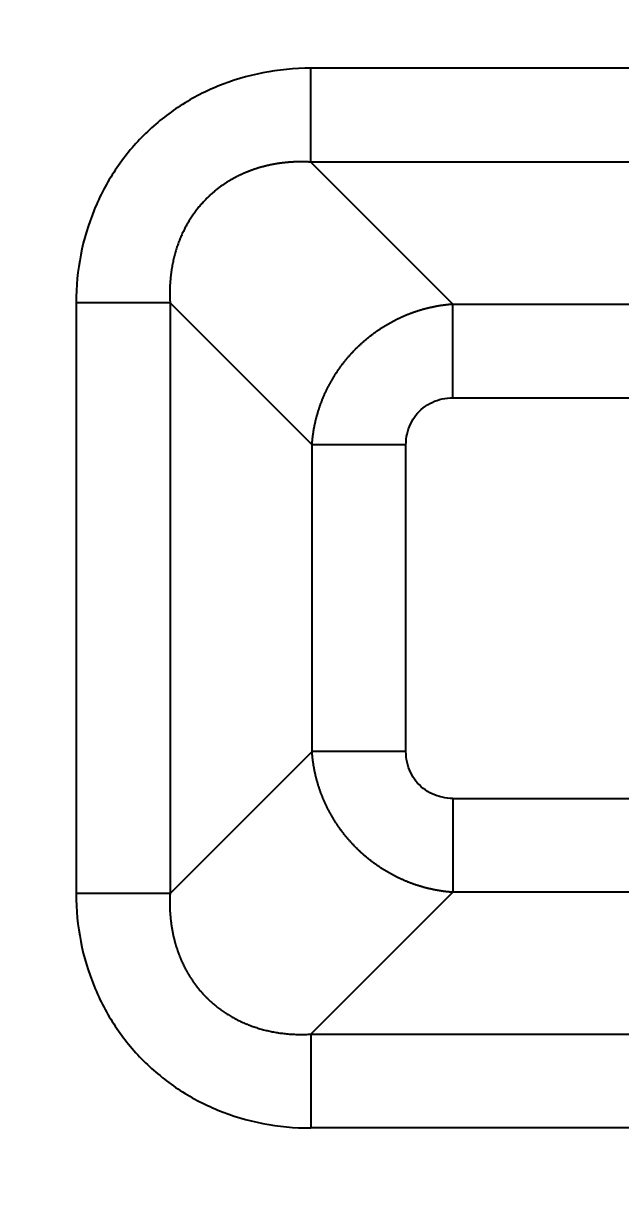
# Model space of a CAD drawing. Header units: millimetres. Extents: x -1286 to 291, y 5350 to 5880.
# Drawn here: x -1106.43 to -1094.35, y 5717.81 to 5741.79 of the extents above; entities that cross this region are included whole.
import ezdxf

# ---------------------------------------------------------------- set-up
doc = ezdxf.new("R2010")
doc.units = ezdxf.units.MM
doc.layers.add('dim', color=82, linetype='Continuous', lineweight=9)
doc.layers.add('粗实线层', color=7, linetype='Continuous', lineweight=35)
doc.dimstyles.new('ISO-25', dxfattribs={"dimscale": 1.5, "dimtxt": 2.5, "dimasz": 2.5, "dimexe": 1.25, "dimexo": 0.625, "dimtad": 1, "dimtxsty": 'Standard', "dimcen": 2.5, "dimadec": 0, "dimazin": 0, "dimtfac": 1, "dimtmove": 0, "dimatfit": 3, "dimfxl": 0, "dimarcsym": 0})

# ---------------------------------------------------------------- blocks, each defined once
blk = doc.blocks.new('*D39')
at = {"layer": 'Defpoints', "color": 0, "lineweight": 18, "transparency": 16777216}
for p in [(-981.514, 5754.075), (-1136.803, 5623.235)]:
    blk.add_point(p, dxfattribs=at)
at = {"layer": 'dim', "color": 0, "lineweight": -2, "transparency": 16777216}
for p, q in [((-931.597, 5796.133), (-979.219, 5756.008)), ((-1136.803, 5623.235), (-981.514, 5754.075)), ((-1139.097, 5621.302), (-1141.391, 5619.369))]:
    blk.add_line(p, q, dxfattribs=at)
at = {"layer": 'dim', "color": 0, "lineweight": 18, "transparency": 16777216}
for points in [[(-979.542, 5756.391), (-978.897, 5755.626), (-981.514, 5754.075)], [(-1139.419, 5621.684), (-1138.775, 5620.92), (-1136.803, 5623.235)]]:
    blk.add_solid(points, dxfattribs=at)
at = {"layer": 'dim', "color": 0, "lineweight": 18, "transparency": 16777216, "insert": (-942.427, 5790.849), "char_height": 3.75, "attachment_point": 5, "rotation": 40.1161}
blk.add_mtext('∅203,06', dxfattribs=at)

msp = doc.modelspace()

# ---------------------------------------------------------------- linework, layer by layer
at = {"layer": '粗实线层', "lineweight": 25}
for p, q in [((-1088.656, 5740.892), (-1100.614, 5740.892)), ((-1088.656, 5738.991), (-1100.613, 5738.991)), ((-1097.741, 5736.118), (-1100.613, 5738.991)), ((-1105.365, 5736.14), (-1105.365, 5724.183)), ((-1103.464, 5736.14), (-1103.464, 5724.183)), ((-1100.591, 5733.267), (-1103.464, 5736.14)), ((-1097.741, 5736.118), (-1091.529, 5736.118)), ((-1097.741, 5734.218), (-1091.529, 5734.218)), ((-1100.591, 5727.056), (-1100.591, 5733.267)), ((-1098.691, 5727.056), (-1098.691, 5733.267)), ((-1100.591, 5727.056), (-1103.464, 5724.183)), ((-1097.741, 5726.106), (-1091.529, 5726.106)), ((-1097.741, 5724.205), (-1100.613, 5721.332)), ((-1091.529, 5724.205), (-1097.741, 5724.205)), ((-1100.613, 5721.332), (-1088.656, 5721.332)), ((-1088.656, 5719.432), (-1100.614, 5719.432))]:
    msp.add_line(p, q, dxfattribs=at)
for radius in [87.342, 87.216, 86.564]:
    msp.add_circle((-1053.128, 5688.655), radius, dxfattribs=at)
for centre, radius, start, end in [((-1059.158, 5688.655), 102.402, 14.30847, 151.42209), ((-1059.158, 5688.655), 102.401, 14.30847, 151.42209), ((-1059.158, 5688.655), 102.032, 6.18953, 168.43129), ((-1059.158, 5688.655), 101.531, 6.18953, 168.40811), ((-1059.158, 5688.655), 100.442, 20.91041, 168.28064), ((-1059.158, 5688.655), 100.141, 20.91041, 168.28065), ((-1059.158, 5688.655), 100.022, 21.11656, 168.26666), ((-1059.158, 5688.655), 99.521, 21.13618, 168.17064), ((-1053.128, 5688.655), 86.224, 90.08059, 179.91941), ((-1053.128, 5688.655), 85.581, 90.90297, 179.09703), ((-1053.128, 5688.655), 83.696, 92.22396, 178.03204), ((-1053.128, 5688.655), 82.706, 92.58039, 177.41961)]:
    msp.add_arc(centre, radius, start, end, dxfattribs=at)
for points in [[(-1100.614, 5740.892), (-1100.949, 5740.892), (-1101.596, 5740.829), (-1102.514, 5740.554), (-1103.323, 5740.123), (-1104.024, 5739.55), (-1104.597, 5738.85), (-1105.027, 5738.04), (-1105.302, 5737.122), (-1105.365, 5736.475), (-1105.365, 5736.14)], [(-1098.691, 5733.267), (-1098.691, 5733.342), (-1098.675, 5733.487), (-1098.606, 5733.692), (-1098.494, 5733.872), (-1098.345, 5734.021), (-1098.165, 5734.133), (-1097.96, 5734.202), (-1097.815, 5734.218), (-1097.741, 5734.218)], [(-1097.741, 5726.106), (-1097.815, 5726.106), (-1097.96, 5726.121), (-1098.165, 5726.191), (-1098.345, 5726.302), (-1098.494, 5726.451), (-1098.606, 5726.632), (-1098.675, 5726.837), (-1098.691, 5726.981), (-1098.691, 5727.056)], [(-1105.365, 5724.183), (-1105.365, 5723.848), (-1105.302, 5723.201), (-1105.027, 5722.283), (-1104.597, 5721.473), (-1104.023, 5720.773), (-1103.323, 5720.2), (-1102.514, 5719.769), (-1101.595, 5719.494), (-1100.949, 5719.432), (-1100.614, 5719.432)]]:
    msp.add_open_spline(points, degree=3, dxfattribs=at)
for points, weights in [([(-1100.614, 5738.991), (-1100.614, 5739.28), (-1100.614, 5740.003), (-1100.614, 5740.892)], [1.10246487343, 0.965842590767, 0.965845042235, 1.10247222783]), ([(-1097.741, 5734.218), (-1097.741, 5735.106), (-1097.741, 5735.829), (-1097.741, 5736.118)], [1.10246419878, 0.965844578078, 0.965845267075, 1.10246626578]), ([(-1098.691, 5727.056), (-1099.579, 5727.056), (-1100.302, 5727.056), (-1100.591, 5727.056)], [1.10246419878, 0.965844578078, 0.965845267075, 1.10246626578]), ([(-1103.464, 5724.183), (-1103.753, 5724.183), (-1104.477, 5724.183), (-1105.365, 5724.183)], [1.10246487343, 0.965842590767, 0.965845042235, 1.10247222783])]:
    msp.add_rational_spline(points, weights, degree=3, dxfattribs=at)
for points, knots in [([(-1100.613, 5738.991), (-1100.622, 5738.992), (-1100.64, 5738.993), (-1100.667, 5738.994), (-1100.694, 5738.995), (-1100.721, 5738.996), (-1100.748, 5738.997), (-1100.775, 5738.997), (-1100.801, 5738.997), (-1100.828, 5738.997), (-1100.854, 5738.997), (-1100.881, 5738.996), (-1100.907, 5738.996), (-1100.933, 5738.995), (-1100.959, 5738.994), (-1100.985, 5738.992), (-1101.011, 5738.991), (-1101.037, 5738.989), (-1101.063, 5738.987), (-1101.089, 5738.985), (-1101.114, 5738.983), (-1101.14, 5738.98), (-1101.165, 5738.977), (-1101.191, 5738.974), (-1101.216, 5738.971), (-1101.241, 5738.968), (-1101.266, 5738.964), (-1101.291, 5738.96), (-1101.316, 5738.956), (-1101.34, 5738.952), (-1101.365, 5738.948), (-1101.39, 5738.943), (-1101.414, 5738.938), (-1101.438, 5738.933), (-1101.462, 5738.928), (-1101.487, 5738.923), (-1101.511, 5738.917), (-1101.534, 5738.911), (-1101.558, 5738.905), (-1101.582, 5738.899), (-1101.605, 5738.893), (-1101.629, 5738.886), (-1101.652, 5738.88), (-1101.675, 5738.873), (-1101.698, 5738.866), (-1101.721, 5738.858), (-1101.744, 5738.851), (-1101.767, 5738.843), (-1101.789, 5738.835), (-1101.812, 5738.827), (-1101.834, 5738.819), (-1101.856, 5738.811), (-1101.878, 5738.802), (-1101.9, 5738.793), (-1101.922, 5738.785), (-1101.944, 5738.775), (-1101.965, 5738.766), (-1101.987, 5738.757), (-1102.008, 5738.747), (-1102.029, 5738.737), (-1102.05, 5738.728), (-1102.071, 5738.717), (-1102.092, 5738.707), (-1102.112, 5738.697), (-1102.133, 5738.686), (-1102.153, 5738.675), (-1102.173, 5738.665), (-1102.193, 5738.653), (-1102.213, 5738.642), (-1102.233, 5738.631), (-1102.252, 5738.619), (-1102.272, 5738.608), (-1102.291, 5738.596), (-1102.31, 5738.584), (-1102.329, 5738.572), (-1102.348, 5738.559), (-1102.367, 5738.547), (-1102.386, 5738.534), (-1102.404, 5738.521), (-1102.422, 5738.509), (-1102.441, 5738.495), (-1102.459, 5738.482), (-1102.476, 5738.469), (-1102.494, 5738.455), (-1102.512, 5738.442), (-1102.529, 5738.428), (-1102.546, 5738.414), (-1102.563, 5738.4), (-1102.58, 5738.386), (-1102.597, 5738.372), (-1102.614, 5738.357), (-1102.63, 5738.343), (-1102.646, 5738.328), (-1102.662, 5738.313), (-1102.678, 5738.298), (-1102.694, 5738.283), (-1102.71, 5738.268), (-1102.731, 5738.247), (-1102.757, 5738.22), (-1102.789, 5738.187), (-1102.82, 5738.153), (-1102.85, 5738.118), (-1102.879, 5738.083), (-1102.908, 5738.047), (-1102.937, 5738.01), (-1102.965, 5737.973), (-1102.992, 5737.935), (-1103.018, 5737.897), (-1103.044, 5737.857), (-1103.069, 5737.818), (-1103.094, 5737.777), (-1103.118, 5737.736), (-1103.141, 5737.694), (-1103.163, 5737.652), (-1103.185, 5737.609), (-1103.206, 5737.565), (-1103.227, 5737.521), (-1103.246, 5737.476), (-1103.265, 5737.431), (-1103.283, 5737.385), (-1103.3, 5737.339), (-1103.317, 5737.292), (-1103.333, 5737.244), (-1103.348, 5737.196), (-1103.362, 5737.148), (-1103.375, 5737.099), (-1103.388, 5737.049), (-1103.399, 5736.999), (-1103.41, 5736.948), (-1103.42, 5736.897), (-1103.429, 5736.846), (-1103.437, 5736.794), (-1103.444, 5736.742), (-1103.451, 5736.689), (-1103.456, 5736.636), (-1103.461, 5736.582), (-1103.465, 5736.528), (-1103.468, 5736.474), (-1103.469, 5736.419), (-1103.47, 5736.364), (-1103.47, 5736.308), (-1103.469, 5736.253), (-1103.467, 5736.197), (-1103.465, 5736.159), (-1103.464, 5736.14)], [0, 0, 0, 0, 0.005924, 0.011829, 0.017715, 0.023583, 0.029432, 0.035263, 0.041076, 0.046871, 0.052647, 0.058406, 0.064147, 0.06987, 0.075576, 0.081264, 0.086935, 0.092588, 0.098224, 0.103843, 0.109446, 0.115031, 0.120599, 0.126151, 0.131686, 0.137205, 0.142708, 0.148194, 0.153664, 0.159118, 0.164557, 0.169979, 0.175386, 0.180778, 0.186154, 0.191515, 0.196861, 0.202192, 0.207508, 0.212809, 0.218095, 0.223368, 0.228625, 0.233869, 0.239098, 0.244314, 0.249516, 0.254704, 0.259878, 0.265039, 0.270187, 0.275322, 0.280443, 0.285552, 0.290648, 0.295732, 0.300803, 0.305862, 0.310909, 0.315944, 0.320967, 0.325978, 0.330978, 0.335967, 0.340944, 0.34591, 0.350866, 0.35581, 0.360744, 0.365668, 0.370581, 0.375485, 0.380378, 0.385262, 0.390136, 0.395001, 0.399856, 0.404702, 0.409539, 0.414368, 0.419188, 0.424, 0.428803, 0.433598, 0.438385, 0.443165, 0.447937, 0.452702, 0.457459, 0.46221, 0.466953, 0.47169, 0.476421, 0.481145, 0.485863, 0.490575, 0.495282, 0.499982, 0.509797, 0.519637, 0.529504, 0.539399, 0.549325, 0.559282, 0.569273, 0.579299, 0.589361, 0.599461, 0.609601, 0.619782, 0.630006, 0.640274, 0.650588, 0.660949, 0.671358, 0.681817, 0.692327, 0.70289, 0.713508, 0.72418, 0.734909, 0.745696, 0.756542, 0.767448, 0.778416, 0.789447, 0.800542, 0.811703, 0.822929, 0.834223, 0.845585, 0.857017, 0.86852, 0.880095, 0.891742, 0.903463, 0.915259, 0.92713, 0.939078, 0.951104, 0.963208, 0.975391, 0.987655, 1, 1, 1, 1]), ([(-1103.464, 5736.14), (-1103.498, 5736.14), (-1103.539, 5736.14), (-1103.636, 5736.14), (-1103.692, 5736.14), (-1103.816, 5736.14), (-1103.885, 5736.14), (-1104.033, 5736.14), (-1104.113, 5736.14), (-1104.282, 5736.14), (-1104.371, 5736.14), (-1104.557, 5736.14), (-1104.653, 5736.14), (-1104.851, 5736.14), (-1104.952, 5736.14), (-1105.157, 5736.14), (-1105.261, 5736.14), (-1105.365, 5736.14)], [0, 0, 0, 0, 0.125, 0.125, 0.25, 0.25, 0.375, 0.375, 0.5, 0.5, 0.625, 0.625, 0.75, 0.75, 0.875, 0.875, 1, 1, 1, 1]), ([(-1100.591, 5733.267), (-1100.591, 5733.276), (-1100.589, 5733.294), (-1100.587, 5733.321), (-1100.585, 5733.348), (-1100.582, 5733.375), (-1100.579, 5733.402), (-1100.576, 5733.429), (-1100.572, 5733.456), (-1100.569, 5733.483), (-1100.565, 5733.51), (-1100.561, 5733.536), (-1100.556, 5733.563), (-1100.552, 5733.59), (-1100.547, 5733.616), (-1100.541, 5733.643), (-1100.536, 5733.67), (-1100.53, 5733.696), (-1100.525, 5733.723), (-1100.518, 5733.749), (-1100.512, 5733.776), (-1100.506, 5733.802), (-1100.499, 5733.828), (-1100.492, 5733.855), (-1100.484, 5733.881), (-1100.477, 5733.907), (-1100.469, 5733.933), (-1100.461, 5733.959), (-1100.453, 5733.985), (-1100.444, 5734.011), (-1100.436, 5734.036), (-1100.427, 5734.062), (-1100.417, 5734.088), (-1100.408, 5734.113), (-1100.398, 5734.139), (-1100.389, 5734.164), (-1100.378, 5734.19), (-1100.368, 5734.215), (-1100.358, 5734.24), (-1100.347, 5734.265), (-1100.336, 5734.29), (-1100.325, 5734.315), (-1100.313, 5734.34), (-1100.301, 5734.364), (-1100.29, 5734.389), (-1100.277, 5734.413), (-1100.265, 5734.438), (-1100.253, 5734.462), (-1100.24, 5734.486), (-1100.227, 5734.51), (-1100.214, 5734.534), (-1100.2, 5734.558), (-1100.187, 5734.582), (-1100.173, 5734.605), (-1100.159, 5734.629), (-1100.144, 5734.652), (-1100.13, 5734.676), (-1100.115, 5734.699), (-1100.1, 5734.722), (-1100.085, 5734.744), (-1100.07, 5734.767), (-1100.055, 5734.79), (-1100.039, 5734.812), (-1100.023, 5734.835), (-1100.007, 5734.857), (-1099.991, 5734.879), (-1099.974, 5734.901), (-1099.958, 5734.922), (-1099.941, 5734.944), (-1099.924, 5734.966), (-1099.906, 5734.987), (-1099.889, 5735.008), (-1099.871, 5735.029), (-1099.854, 5735.05), (-1099.836, 5735.071), (-1099.817, 5735.091), (-1099.799, 5735.112), (-1099.781, 5735.132), (-1099.762, 5735.152), (-1099.743, 5735.172), (-1099.724, 5735.191), (-1099.705, 5735.211), (-1099.685, 5735.23), (-1099.666, 5735.25), (-1099.646, 5735.269), (-1099.626, 5735.288), (-1099.606, 5735.306), (-1099.586, 5735.325), (-1099.566, 5735.343), (-1099.545, 5735.361), (-1099.524, 5735.379), (-1099.503, 5735.397), (-1099.482, 5735.415), (-1099.461, 5735.432), (-1099.44, 5735.449), (-1099.419, 5735.467), (-1099.397, 5735.483), (-1099.375, 5735.5), (-1099.353, 5735.517), (-1099.331, 5735.533), (-1099.309, 5735.549), (-1099.287, 5735.565), (-1099.264, 5735.581), (-1099.242, 5735.596), (-1099.219, 5735.611), (-1099.196, 5735.626), (-1099.173, 5735.641), (-1099.15, 5735.656), (-1099.127, 5735.67), (-1099.103, 5735.685), (-1099.08, 5735.699), (-1099.056, 5735.713), (-1099.033, 5735.726), (-1099.009, 5735.74), (-1098.985, 5735.753), (-1098.961, 5735.766), (-1098.937, 5735.779), (-1098.912, 5735.791), (-1098.888, 5735.804), (-1098.863, 5735.816), (-1098.839, 5735.828), (-1098.814, 5735.839), (-1098.789, 5735.851), (-1098.764, 5735.862), (-1098.739, 5735.873), (-1098.714, 5735.884), (-1098.689, 5735.895), (-1098.664, 5735.905), (-1098.639, 5735.915), (-1098.613, 5735.925), (-1098.588, 5735.935), (-1098.562, 5735.944), (-1098.536, 5735.953), (-1098.511, 5735.962), (-1098.485, 5735.971), (-1098.459, 5735.979), (-1098.433, 5735.988), (-1098.407, 5735.996), (-1098.381, 5736.003), (-1098.355, 5736.011), (-1098.328, 5736.018), (-1098.302, 5736.025), (-1098.276, 5736.032), (-1098.249, 5736.039), (-1098.223, 5736.045), (-1098.196, 5736.051), (-1098.17, 5736.057), (-1098.143, 5736.063), (-1098.117, 5736.068), (-1098.09, 5736.073), (-1098.063, 5736.078), (-1098.037, 5736.083), (-1098.01, 5736.087), (-1097.983, 5736.092), (-1097.956, 5736.096), (-1097.929, 5736.099), (-1097.902, 5736.103), (-1097.875, 5736.106), (-1097.849, 5736.109), (-1097.822, 5736.112), (-1097.795, 5736.114), (-1097.768, 5736.116), (-1097.75, 5736.118), (-1097.741, 5736.118)], [0, 0, 0, 0, 0.00623, 0.012459, 0.018688, 0.024915, 0.031142, 0.037368, 0.043593, 0.049817, 0.056041, 0.062264, 0.068486, 0.074708, 0.080928, 0.087148, 0.093368, 0.099586, 0.105805, 0.112022, 0.118239, 0.124455, 0.13067, 0.136885, 0.143099, 0.149313, 0.155526, 0.161739, 0.167951, 0.174162, 0.180373, 0.186584, 0.192794, 0.199003, 0.205212, 0.21142, 0.217628, 0.223836, 0.230043, 0.23625, 0.242456, 0.248662, 0.254867, 0.261072, 0.267277, 0.273482, 0.279686, 0.285889, 0.292093, 0.298296, 0.304498, 0.310701, 0.316903, 0.323105, 0.329306, 0.335508, 0.341709, 0.34791, 0.354111, 0.360311, 0.366511, 0.372711, 0.378911, 0.385111, 0.391311, 0.39751, 0.40371, 0.409909, 0.416108, 0.422307, 0.428506, 0.434705, 0.440904, 0.447103, 0.453302, 0.459501, 0.4657, 0.471898, 0.478097, 0.484296, 0.490495, 0.496694, 0.502893, 0.509092, 0.515291, 0.52149, 0.52769, 0.533889, 0.540089, 0.546288, 0.552488, 0.558688, 0.564888, 0.571089, 0.577289, 0.58349, 0.589691, 0.595892, 0.602094, 0.608295, 0.614497, 0.620699, 0.626902, 0.633105, 0.639308, 0.645511, 0.651715, 0.657919, 0.664124, 0.670329, 0.676534, 0.682739, 0.688945, 0.695152, 0.701359, 0.707566, 0.713773, 0.719982, 0.72619, 0.732399, 0.738609, 0.744819, 0.75103, 0.757241, 0.763452, 0.769664, 0.775877, 0.782091, 0.788304, 0.794519, 0.800734, 0.80695, 0.813166, 0.819383, 0.8256, 0.831819, 0.838038, 0.844257, 0.850477, 0.856698, 0.86292, 0.869142, 0.875366, 0.88159, 0.887814, 0.89404, 0.900266, 0.906493, 0.912721, 0.918949, 0.925179, 0.931409, 0.93764, 0.943872, 0.950105, 0.956338, 0.962573, 0.968809, 0.975045, 0.981282, 0.987521, 0.99376, 1, 1, 1, 1]), ([(-1098.691, 5733.267), (-1098.795, 5733.267), (-1098.898, 5733.267), (-1099.103, 5733.267), (-1099.205, 5733.267), (-1099.402, 5733.267), (-1099.499, 5733.267), (-1099.684, 5733.267), (-1099.773, 5733.267), (-1099.942, 5733.267), (-1100.022, 5733.267), (-1100.171, 5733.267), (-1100.239, 5733.267), (-1100.363, 5733.267), (-1100.419, 5733.267), (-1100.516, 5733.267), (-1100.557, 5733.267), (-1100.591, 5733.267)], [0, 0, 0, 0, 0.125, 0.125, 0.25, 0.25, 0.375, 0.375, 0.5, 0.5, 0.625, 0.625, 0.75, 0.75, 0.875, 0.875, 1, 1, 1, 1]), ([(-1097.741, 5724.205), (-1097.75, 5724.206), (-1097.768, 5724.207), (-1097.794, 5724.209), (-1097.821, 5724.212), (-1097.848, 5724.214), (-1097.875, 5724.217), (-1097.902, 5724.221), (-1097.929, 5724.224), (-1097.956, 5724.228), (-1097.983, 5724.232), (-1098.009, 5724.236), (-1098.036, 5724.24), (-1098.063, 5724.245), (-1098.09, 5724.25), (-1098.116, 5724.255), (-1098.143, 5724.26), (-1098.169, 5724.266), (-1098.196, 5724.272), (-1098.222, 5724.278), (-1098.249, 5724.284), (-1098.275, 5724.291), (-1098.301, 5724.298), (-1098.328, 5724.305), (-1098.354, 5724.312), (-1098.38, 5724.32), (-1098.406, 5724.327), (-1098.432, 5724.335), (-1098.458, 5724.344), (-1098.484, 5724.352), (-1098.51, 5724.361), (-1098.535, 5724.37), (-1098.561, 5724.379), (-1098.587, 5724.388), (-1098.612, 5724.398), (-1098.637, 5724.408), (-1098.663, 5724.418), (-1098.688, 5724.428), (-1098.713, 5724.439), (-1098.738, 5724.45), (-1098.763, 5724.461), (-1098.788, 5724.472), (-1098.813, 5724.483), (-1098.837, 5724.495), (-1098.862, 5724.507), (-1098.887, 5724.519), (-1098.911, 5724.531), (-1098.935, 5724.544), (-1098.959, 5724.557), (-1098.983, 5724.57), (-1099.007, 5724.583), (-1099.031, 5724.596), (-1099.055, 5724.61), (-1099.079, 5724.624), (-1099.102, 5724.638), (-1099.125, 5724.652), (-1099.149, 5724.666), (-1099.172, 5724.681), (-1099.195, 5724.696), (-1099.218, 5724.711), (-1099.24, 5724.726), (-1099.263, 5724.742), (-1099.285, 5724.758), (-1099.308, 5724.773), (-1099.33, 5724.79), (-1099.352, 5724.806), (-1099.374, 5724.822), (-1099.396, 5724.839), (-1099.417, 5724.856), (-1099.439, 5724.873), (-1099.46, 5724.89), (-1099.481, 5724.907), (-1099.502, 5724.925), (-1099.523, 5724.943), (-1099.544, 5724.961), (-1099.564, 5724.979), (-1099.585, 5724.997), (-1099.605, 5725.016), (-1099.625, 5725.035), (-1099.645, 5725.053), (-1099.665, 5725.072), (-1099.684, 5725.092), (-1099.704, 5725.111), (-1099.723, 5725.131), (-1099.742, 5725.15), (-1099.761, 5725.17), (-1099.779, 5725.19), (-1099.798, 5725.211), (-1099.816, 5725.231), (-1099.834, 5725.251), (-1099.852, 5725.272), (-1099.87, 5725.293), (-1099.888, 5725.314), (-1099.905, 5725.335), (-1099.923, 5725.356), (-1099.94, 5725.378), (-1099.956, 5725.4), (-1099.973, 5725.421), (-1099.99, 5725.443), (-1100.006, 5725.465), (-1100.022, 5725.487), (-1100.038, 5725.51), (-1100.054, 5725.532), (-1100.069, 5725.555), (-1100.084, 5725.578), (-1100.1, 5725.6), (-1100.114, 5725.623), (-1100.129, 5725.647), (-1100.144, 5725.67), (-1100.158, 5725.693), (-1100.172, 5725.717), (-1100.186, 5725.74), (-1100.199, 5725.764), (-1100.213, 5725.788), (-1100.226, 5725.812), (-1100.239, 5725.836), (-1100.252, 5725.86), (-1100.264, 5725.884), (-1100.277, 5725.909), (-1100.289, 5725.933), (-1100.301, 5725.958), (-1100.312, 5725.982), (-1100.324, 5726.007), (-1100.335, 5726.032), (-1100.346, 5726.057), (-1100.357, 5726.082), (-1100.368, 5726.107), (-1100.378, 5726.133), (-1100.388, 5726.158), (-1100.398, 5726.183), (-1100.408, 5726.209), (-1100.417, 5726.234), (-1100.426, 5726.26), (-1100.435, 5726.286), (-1100.444, 5726.312), (-1100.452, 5726.338), (-1100.461, 5726.364), (-1100.469, 5726.39), (-1100.477, 5726.416), (-1100.484, 5726.442), (-1100.491, 5726.468), (-1100.498, 5726.494), (-1100.505, 5726.521), (-1100.512, 5726.547), (-1100.518, 5726.573), (-1100.524, 5726.6), (-1100.53, 5726.627), (-1100.536, 5726.653), (-1100.541, 5726.68), (-1100.547, 5726.706), (-1100.551, 5726.733), (-1100.556, 5726.76), (-1100.561, 5726.787), (-1100.565, 5726.813), (-1100.569, 5726.84), (-1100.572, 5726.867), (-1100.576, 5726.894), (-1100.579, 5726.921), (-1100.582, 5726.948), (-1100.585, 5726.975), (-1100.587, 5727.002), (-1100.589, 5727.029), (-1100.591, 5727.047), (-1100.591, 5727.056)], [0, 0, 0, 0, 0.00623, 0.012459, 0.018688, 0.024915, 0.031142, 0.037368, 0.043593, 0.049817, 0.056041, 0.062264, 0.068486, 0.074708, 0.080928, 0.087148, 0.093368, 0.099586, 0.105805, 0.112022, 0.118239, 0.124455, 0.13067, 0.136885, 0.143099, 0.149313, 0.155526, 0.161739, 0.167951, 0.174162, 0.180373, 0.186584, 0.192794, 0.199003, 0.205212, 0.21142, 0.217628, 0.223836, 0.230043, 0.23625, 0.242456, 0.248662, 0.254867, 0.261072, 0.267277, 0.273482, 0.279686, 0.285889, 0.292093, 0.298296, 0.304498, 0.310701, 0.316903, 0.323105, 0.329306, 0.335508, 0.341709, 0.34791, 0.354111, 0.360311, 0.366511, 0.372711, 0.378911, 0.385111, 0.391311, 0.39751, 0.40371, 0.409909, 0.416108, 0.422307, 0.428506, 0.434705, 0.440904, 0.447103, 0.453302, 0.459501, 0.4657, 0.471898, 0.478097, 0.484296, 0.490495, 0.496694, 0.502893, 0.509092, 0.515291, 0.52149, 0.52769, 0.533889, 0.540089, 0.546288, 0.552488, 0.558688, 0.564888, 0.571089, 0.577289, 0.58349, 0.589691, 0.595892, 0.602094, 0.608295, 0.614497, 0.620699, 0.626902, 0.633105, 0.639308, 0.645511, 0.651715, 0.657919, 0.664124, 0.670329, 0.676534, 0.682739, 0.688945, 0.695152, 0.701359, 0.707566, 0.713773, 0.719982, 0.72619, 0.732399, 0.738609, 0.744819, 0.75103, 0.757241, 0.763452, 0.769664, 0.775877, 0.782091, 0.788304, 0.794519, 0.800734, 0.80695, 0.813166, 0.819383, 0.8256, 0.831819, 0.838038, 0.844257, 0.850477, 0.856698, 0.86292, 0.869142, 0.875366, 0.88159, 0.887814, 0.89404, 0.900266, 0.906493, 0.912721, 0.918949, 0.925179, 0.931409, 0.93764, 0.943872, 0.950105, 0.956338, 0.962573, 0.968809, 0.975045, 0.981282, 0.987521, 0.99376, 1, 1, 1, 1]), ([(-1097.741, 5726.106), (-1097.741, 5726.002), (-1097.741, 5725.898), (-1097.741, 5725.693), (-1097.741, 5725.592), (-1097.741, 5725.394), (-1097.741, 5725.298), (-1097.741, 5725.112), (-1097.741, 5725.023), (-1097.741, 5724.854), (-1097.741, 5724.774), (-1097.741, 5724.626), (-1097.741, 5724.557), (-1097.741, 5724.433), (-1097.741, 5724.377), (-1097.741, 5724.28), (-1097.741, 5724.239), (-1097.741, 5724.205)], [0, 0, 0, 0, 0.125, 0.125, 0.25, 0.25, 0.375, 0.375, 0.5, 0.5, 0.625, 0.625, 0.75, 0.75, 0.875, 0.875, 1, 1, 1, 1]), ([(-1103.464, 5724.183), (-1103.465, 5724.174), (-1103.466, 5724.156), (-1103.467, 5724.129), (-1103.468, 5724.102), (-1103.469, 5724.075), (-1103.47, 5724.049), (-1103.47, 5724.022), (-1103.47, 5723.995), (-1103.47, 5723.969), (-1103.47, 5723.942), (-1103.47, 5723.916), (-1103.469, 5723.89), (-1103.468, 5723.863), (-1103.467, 5723.837), (-1103.466, 5723.811), (-1103.464, 5723.785), (-1103.462, 5723.759), (-1103.46, 5723.734), (-1103.458, 5723.708), (-1103.456, 5723.682), (-1103.453, 5723.657), (-1103.45, 5723.631), (-1103.447, 5723.606), (-1103.444, 5723.581), (-1103.441, 5723.556), (-1103.437, 5723.531), (-1103.433, 5723.506), (-1103.429, 5723.481), (-1103.425, 5723.456), (-1103.421, 5723.431), (-1103.416, 5723.407), (-1103.411, 5723.383), (-1103.406, 5723.358), (-1103.401, 5723.334), (-1103.396, 5723.31), (-1103.39, 5723.286), (-1103.384, 5723.262), (-1103.378, 5723.238), (-1103.372, 5723.215), (-1103.366, 5723.191), (-1103.359, 5723.168), (-1103.353, 5723.144), (-1103.346, 5723.121), (-1103.339, 5723.098), (-1103.331, 5723.075), (-1103.324, 5723.052), (-1103.316, 5723.03), (-1103.308, 5723.007), (-1103.3, 5722.985), (-1103.292, 5722.962), (-1103.284, 5722.94), (-1103.275, 5722.918), (-1103.267, 5722.896), (-1103.258, 5722.874), (-1103.249, 5722.853), (-1103.239, 5722.831), (-1103.23, 5722.81), (-1103.22, 5722.789), (-1103.211, 5722.767), (-1103.201, 5722.746), (-1103.191, 5722.726), (-1103.18, 5722.705), (-1103.17, 5722.684), (-1103.159, 5722.664), (-1103.149, 5722.643), (-1103.138, 5722.623), (-1103.127, 5722.603), (-1103.115, 5722.583), (-1103.104, 5722.564), (-1103.092, 5722.544), (-1103.081, 5722.525), (-1103.069, 5722.505), (-1103.057, 5722.486), (-1103.045, 5722.467), (-1103.032, 5722.448), (-1103.02, 5722.429), (-1103.007, 5722.411), (-1102.995, 5722.392), (-1102.982, 5722.374), (-1102.969, 5722.356), (-1102.955, 5722.338), (-1102.942, 5722.32), (-1102.929, 5722.302), (-1102.915, 5722.285), (-1102.901, 5722.267), (-1102.887, 5722.25), (-1102.873, 5722.233), (-1102.859, 5722.216), (-1102.845, 5722.2), (-1102.83, 5722.183), (-1102.816, 5722.166), (-1102.801, 5722.15), (-1102.786, 5722.134), (-1102.771, 5722.118), (-1102.756, 5722.102), (-1102.741, 5722.087), (-1102.72, 5722.065), (-1102.693, 5722.039), (-1102.66, 5722.008), (-1102.626, 5721.977), (-1102.591, 5721.947), (-1102.556, 5721.917), (-1102.52, 5721.888), (-1102.484, 5721.86), (-1102.446, 5721.832), (-1102.408, 5721.805), (-1102.37, 5721.778), (-1102.331, 5721.752), (-1102.291, 5721.727), (-1102.25, 5721.703), (-1102.209, 5721.679), (-1102.167, 5721.655), (-1102.125, 5721.633), (-1102.082, 5721.611), (-1102.038, 5721.59), (-1101.994, 5721.57), (-1101.95, 5721.55), (-1101.904, 5721.531), (-1101.858, 5721.513), (-1101.812, 5721.496), (-1101.765, 5721.48), (-1101.717, 5721.464), (-1101.669, 5721.449), (-1101.621, 5721.435), (-1101.572, 5721.421), (-1101.522, 5721.409), (-1101.472, 5721.397), (-1101.422, 5721.387), (-1101.37, 5721.377), (-1101.319, 5721.368), (-1101.267, 5721.359), (-1101.215, 5721.352), (-1101.162, 5721.346), (-1101.109, 5721.34), (-1101.055, 5721.335), (-1101.001, 5721.332), (-1100.947, 5721.329), (-1100.892, 5721.327), (-1100.837, 5721.326), (-1100.782, 5721.326), (-1100.726, 5721.327), (-1100.67, 5721.329), (-1100.632, 5721.331), (-1100.613, 5721.332)], [0, 0, 0, 0, 0.005924, 0.011829, 0.017715, 0.023583, 0.029432, 0.035263, 0.041076, 0.046871, 0.052647, 0.058406, 0.064147, 0.06987, 0.075576, 0.081264, 0.086935, 0.092588, 0.098224, 0.103843, 0.109446, 0.115031, 0.120599, 0.126151, 0.131686, 0.137205, 0.142708, 0.148194, 0.153664, 0.159118, 0.164557, 0.169979, 0.175386, 0.180778, 0.186154, 0.191515, 0.196861, 0.202192, 0.207508, 0.212809, 0.218095, 0.223368, 0.228625, 0.233869, 0.239098, 0.244314, 0.249516, 0.254704, 0.259878, 0.265039, 0.270187, 0.275322, 0.280443, 0.285552, 0.290648, 0.295732, 0.300803, 0.305862, 0.310909, 0.315944, 0.320967, 0.325978, 0.330978, 0.335967, 0.340944, 0.34591, 0.350866, 0.35581, 0.360744, 0.365668, 0.370581, 0.375485, 0.380378, 0.385262, 0.390136, 0.395001, 0.399856, 0.404702, 0.409539, 0.414368, 0.419188, 0.424, 0.428803, 0.433598, 0.438385, 0.443165, 0.447937, 0.452702, 0.457459, 0.46221, 0.466953, 0.47169, 0.476421, 0.481145, 0.485863, 0.490575, 0.495282, 0.499982, 0.509797, 0.519637, 0.529504, 0.539399, 0.549325, 0.559282, 0.569273, 0.579299, 0.589361, 0.599461, 0.609601, 0.619782, 0.630006, 0.640274, 0.650588, 0.660949, 0.671358, 0.681817, 0.692327, 0.70289, 0.713508, 0.72418, 0.734909, 0.745696, 0.756542, 0.767448, 0.778416, 0.789447, 0.800542, 0.811703, 0.822929, 0.834223, 0.845585, 0.857017, 0.86852, 0.880095, 0.891742, 0.903463, 0.915259, 0.92713, 0.939078, 0.951104, 0.963208, 0.975391, 0.987655, 1, 1, 1, 1]), ([(-1100.614, 5721.332), (-1100.614, 5721.298), (-1100.614, 5721.257), (-1100.614, 5721.16), (-1100.614, 5721.104), (-1100.614, 5720.98), (-1100.614, 5720.912), (-1100.614, 5720.763), (-1100.614, 5720.683), (-1100.614, 5720.514), (-1100.614, 5720.425), (-1100.614, 5720.24), (-1100.614, 5720.143), (-1100.614, 5719.946), (-1100.614, 5719.844), (-1100.614, 5719.639), (-1100.614, 5719.536), (-1100.614, 5719.432)], [0, 0, 0, 0, 0.125, 0.125, 0.25, 0.25, 0.375, 0.375, 0.5, 0.5, 0.625, 0.625, 0.75, 0.75, 0.875, 0.875, 1, 1, 1, 1])]:
    msp.add_open_spline(points, degree=3, knots=knots, dxfattribs=at)

# ---------------------------------------------------------------- dimensions: what is measured, and where the dimension line sits
at = {"layer": 'dim', "lineweight": 18}
dim = msp.add_diameter_dim_2p(p1=(-1136.803, 5623.235), p2=(-981.514, 5754.075), dimstyle='ISO-25', override={"dimasz": 2, "dimexe": 0.49975, "dimexo": 0.49975, "dimgap": 0.49975}, dxfattribs=at)
dim.commit()
dim.dimension.update_dxf_attribs({"geometry": '*D39', "text_midpoint": (-940.534, 5788.603), "dimtype": 163})

doc.saveas('drawing.dxf')
